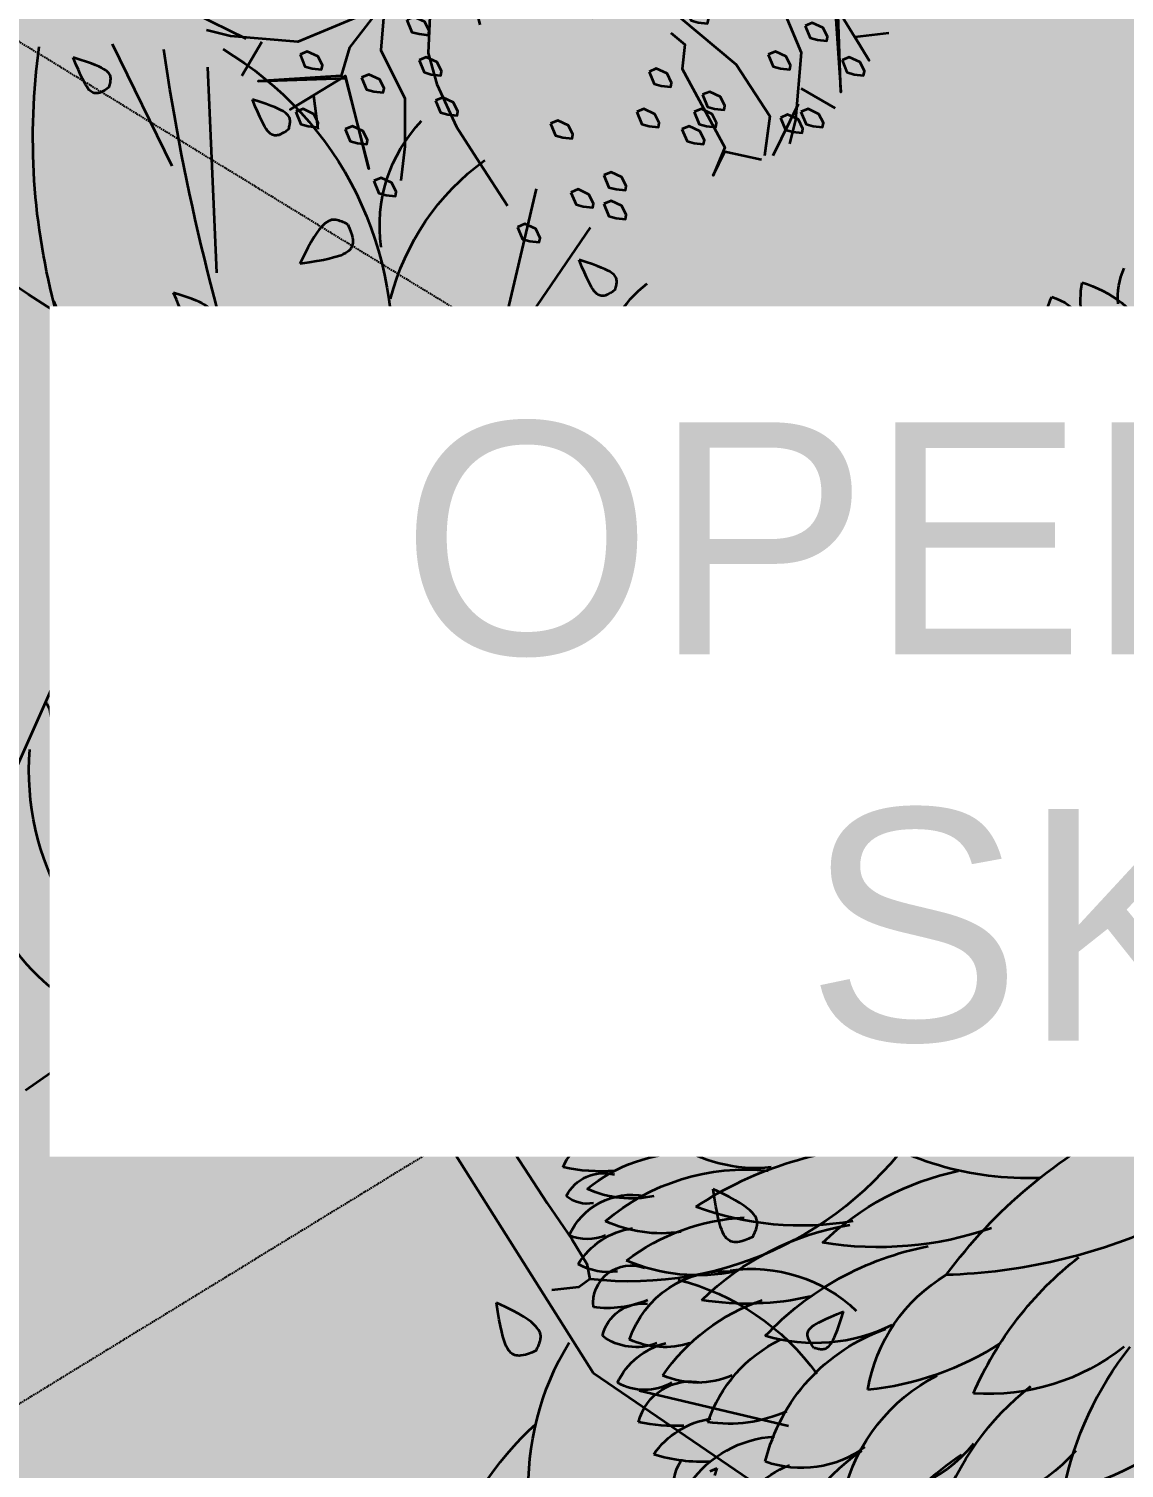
# Model space of a CAD drawing. Header units: millimetres. Extents: x -179928 to 528275, y -469666 to 511935.
# Drawn here: x 229890 to 230267.8, y 22351.1 to 22847.7 of the extents above; entities that cross this region are included whole.
import ezdxf

# ---------------------------------------------------------------- set-up
doc = ezdxf.new("R2010")
doc.units = ezdxf.units.MM
doc.linetypes.add('DASHED', pattern=[0.75, 0.5, -0.25])
for name, color, linetype in [('ad-Elevation 10', 8, 'Continuous'), ('ad-Furniture', 8, 'Continuous'), ('ad-Text main', 7, 'Continuous')]:
    doc.layers.add(name, color=color, linetype=linetype)
doc.layers.add('ad-Landscape', color=94, linetype='Continuous', lineweight=35)
doc.layers.add('ad-Landscape 2', color=7, linetype='Continuous', lineweight=35, true_color=0x264c00)
doc.styles.get("Standard").update_dxf_attribs({"font": 'arial.ttf'})

# ---------------------------------------------------------------- blocks, each defined once
blk = doc.blocks.new('A$C61BE7BBE')
at = {"layer": 'ad-Landscape'}
for centre, radius, start, end in [((-2.3006, 1.3581), 0.9275, 41.73929, 89.82837), ((-0.0127, 2.4992), 1.6882, 191.02849, 218.56329), ((-1.856, 1.0904), 1.1017, 36.03906, 80.26816), ((-2.0528, 0.5755), 1.111, 51.64981, 93.95156), ((-0.5036, 2.3877), 1.7715, 203.40985, 232.04459), ((-1.8408, 1.8007), 0.8356, 189.30481, 239.3197), ((-2.8127, 0.1703), 1.5025, 56.86683, 84.37468), ((-2.0704, 2.4383), 1.5297, 223.15526, 259.12002), ((-2.3551, -1.8074), 2.8907, 65.67414, 88.25794), ((-0.1824, 2.6175), 2.5892, 216.37093, 243.62041), ((-2.6118, -0.8298), 1.7705, 71.06869, 99.21005), ((-1.9143, 1.938), 1.4152, 226.12226, 258.10878), ((-1.8532, -0.9988), 1.5896, 87.80694, 125.34258), ((-1.0264, -1.4309), 1.7659, 54.46623, 125.53377), ((-1.0264, 1.4309), 1.7659, 234.46623, 305.53377), ((-0.1824, -2.6175), 2.5892, 116.37959, 143.62907), ((-3.0057, 0.698), 1.5293, 249.60798, 279.92697), ((-0.5036, -2.3877), 1.7715, 127.95541, 156.59015), ((-1.8408, -1.8007), 0.8356, 120.6803, 170.69519), ((-1.856, -1.0904), 1.1017, 279.73184, 323.96094), ((0.5421, -2.9513), 1.9362, 142.58851, 180.26845), ((-2.6751, -1.5084), 0.6953, 260.6567, 321.71751), ((-1.4468, -2.8141), 0.8978, 139.49244, 177.69907)]:
    blk.add_arc(centre, radius, start, end, dxfattribs=at)
at = {"layer": 'ad-Landscape 2'}
for centre, radius, start, end in [((0.5421, 2.9513), 1.9362, 179.73155, 217.41149), ((-1.3292, 3.2587), 1.5303, 197.59049, 235.74559), ((-2.167, 2.7765), 0.9598, 190.85815, 236.55055), ((-2.8672, 2.5356), 0.5252, 201.8257, 248.02813), ((-0.9565, 2.7668), 1.425, 199.73306, 231.77211), ((-3.4132, 2.1554), 0.2388, 166.75476, 212.31761), ((-2.6751, 1.5084), 0.6953, 38.28249, 99.3433), ((-1.8936, 2.412), 0.9205, 193.66836, 242.88227), ((-3.104, 2.4748), 0.5733, 215.76353, 266.37343), ((-3.0021, 1.5187), 0.5438, 53.77897, 109.79803), ((-3.5079, 1.2176), 0.814, 86.76384, 107.52222), ((-3.3942, 2.2431), 0.4369, 214.78481, 261.07296), ((-2.2585, 2.2572), 0.9551, 193.74281, 250.74014), ((-3.6458, 0.9704), 0.8788, 87.00257, 102.07341), ((-3.5663, 1.8937), 0.2709, 193.65461, 282.44901), ((-3.3701, 1.1333), 0.7046, 65.60352, 98.75304), ((-2.7888, 2.0624), 0.7268, 198.67082, 243.79699), ((-3.799, 1.3868), 0.2788, 60.36234, 119.63766), ((-3.6025, 1.7876), 0.3701, 205.36372, 256.0362), ((-3.5309, 1.1863), 0.4429, 66.56317, 113.43683), ((-2.8723, 2.1694), 1.0147, 214.6416, 251.06237), ((-3.8429, 1.1634), 0.2852, 68.35462, 126.71622), ((-3.8061, 1.4393), 0.2126, 192.8534, 276.06864), ((-3.6986, 1.0203), 0.4283, 72.41068, 114.40253), ((-3.3934, 1.5704), 0.508, 198.36566, 274.36285), ((-2.935, 0.5362), 0.8919, 63.91881, 106.35993), ((-3.867, 1.2266), 0.1934, 174.18666, 290.59598), ((-3.9905, 0.7068), 0.5437, 67.64575, 97.28341), ((-3.2785, -0.1985), 1.4267, 76.95691, 99.25489), ((-2.5206, 2.2177), 1.411, 225.5947, 260.34135), ((-3.9828, 0.7528), 0.3143, 81.59333, 119.16505), ((-3.8058, 1.2269), 0.3858, 211.15088, 261.88723), ((-3.5292, 0.1698), 0.9139, 78.01728, 113.3144), ((-3.2424, 1.8545), 1.0655, 232.5105, 267.25212), ((-4.09, 0.6654), 0.2348, 66.95459, 113.04541), ((-3.8641, 1.0224), 0.3477, 203.91838, 280.78741), ((-3.7147, 0.1925), 0.678, 81.55573, 114.70525), ((-3.2885, 1.64), 1.0932, 229.52167, 276.17194), ((-3.0057, -0.698), 1.5293, 80.07303, 110.39202), ((-2.5064, 2.2982), 1.8728, 236.55296, 269.35046), ((-4.09, 0.5543), 0.1658, 79.35441, 130.28324), ((-4.0065, 0.7788), 0.2144, 207.19351, 284.68974), ((-3.8679, 0.1672), 0.5263, 77.39124, 114.96296), ((-3.5803, 1.2652), 0.8033, 230.61412, 270.78978), ((-4.0211, -0.3309), 0.8867, 85.54152, 102.47041), ((-3.9905, 0.6212), 0.2383, 201.22812, 283.00293), ((-3.2335, -0.2213), 0.7603, 84.12058, 124.2254), ((-4.487, 1.6291), 1.2847, 281.63719, 288.00047), ((-3.052, 1.6261), 1.72, 226.87005, 233.5161), ((-3.7607, -0.1513), 0.5674, 79.89405, 113.04357), ((-3.6164, 0.6908), 0.4865, 221.13896, 275.57028), ((-2.7222, 2.1138), 1.9478, 241.18217, 266.26036), ((-1.8634, 3.0329), 2.8823, 251.61053, 271.71734), ((-4.1975, 0.9392), 0.7339, 266.42892, 296.01705), ((-3.2407, -0.7659), 1.0093, 91.25618, 130.10548), ((-2.3531, -1.1695), 1.4234, 97.04197, 124.31969), ((-3.9266, 0.5355), 0.4565, 226.08818, 286.23686), ((-4.0462, -0.1006), 0.224, 105.31091, 151.56637), ((-4.0462, 0.1006), 0.224, 208.43363, 254.68909), ((-3.2407, 0.7659), 1.0093, 229.89452, 268.74382), ((-2.3531, 1.1695), 1.4234, 235.68031, 262.95803), ((-3.9266, -0.5355), 0.4565, 73.76314, 133.91182), ((-4.1975, -0.9392), 0.7339, 63.98295, 93.57108), ((-3.6164, -0.6908), 0.4865, 84.42972, 138.86104), ((-2.7222, -2.1138), 1.9478, 93.73964, 118.81783), ((-1.8634, -3.0329), 2.8823, 88.28266, 108.38947), ((-3.052, -1.6261), 1.72, 126.4839, 133.12995), ((-1.8532, 0.9988), 1.5896, 234.65742, 272.19306), ((-4.487, -1.6291), 1.2847, 71.99953, 78.36281), ((-3.9905, -0.6212), 0.2383, 76.99707, 158.77188), ((-3.7607, 0.1513), 0.5674, 246.95643, 280.10595), ((-3.2335, 0.2213), 0.7603, 235.7746, 275.87942), ((-2.5064, -2.2982), 1.8728, 90.64954, 123.44704), ((-3.5803, -1.2652), 0.8033, 89.21022, 129.38588), ((-4.0211, 0.3309), 0.8867, 257.52959, 274.45848), ((-4.0065, -0.7788), 0.2144, 75.31026, 152.80649), ((-3.2885, -1.64), 1.0932, 83.82806, 130.47833), ((-1.9143, -1.938), 1.4152, 101.89122, 133.87774), ((-3.8679, -0.1672), 0.5263, 245.03704, 282.60876), ((-4.09, -0.5543), 0.1658, 229.71676, 280.64559), ((-3.8641, -1.0224), 0.3477, 79.21259, 156.08162), ((-3.2424, -1.8545), 1.0655, 92.74788, 127.4895), ((-3.8058, -1.2269), 0.3858, 98.11277, 148.84912), ((-3.7147, -0.1925), 0.678, 245.29475, 278.44427), ((-2.5206, -2.2177), 1.411, 99.65865, 134.4053), ((-2.6118, 0.8298), 1.7705, 260.78995, 288.93131), ((-2.3551, 1.8074), 2.8907, 271.74206, 294.32586), ((-4.09, -0.6654), 0.2348, 246.95459, 293.04541), ((-2.0704, -2.4383), 1.5297, 100.87998, 136.84474), ((-3.5292, -0.1698), 0.9139, 246.6856, 281.98272), ((-3.9828, -0.7528), 0.3143, 240.83495, 278.40667), ((-3.867, -1.2266), 0.1934, 69.40402, 185.81334), ((-3.3934, -1.5704), 0.508, 85.63715, 161.63434), ((-3.9905, -0.7068), 0.5437, 262.71659, 292.35425), ((-3.8061, -1.4393), 0.2126, 83.93136, 167.1466), ((-2.8723, -2.1694), 1.0147, 108.93763, 145.3584), ((-3.2785, 0.1985), 1.4267, 260.74511, 283.04309), ((-2.2585, -2.2572), 0.9551, 109.25986, 166.25719), ((-3.8429, -1.1634), 0.2852, 233.28378, 291.64538), ((-3.6025, -1.7876), 0.3701, 103.9638, 154.63628), ((-3.6986, -1.0203), 0.4283, 245.59747, 287.58932), ((-2.7888, -2.0624), 0.7268, 116.20301, 161.32918), ((-2.8127, -0.1703), 1.5025, 275.62532, 303.13317), ((-2.0528, -0.5755), 1.111, 266.04844, 308.35019), ((-0.0127, -2.4992), 1.6882, 141.43671, 168.97151), ((-3.5309, -1.1863), 0.4429, 246.56317, 293.43683), ((-1.8936, -2.412), 0.9205, 117.11773, 166.33164), ((-3.799, -1.3868), 0.2788, 240.36234, 299.63766), ((-3.5663, -1.8937), 0.2709, 77.55099, 166.34539), ((-0.9565, -2.7668), 1.425, 128.22789, 160.26694), ((-3.3942, -2.2431), 0.4369, 98.92704, 145.21519), ((-3.3701, -1.1333), 0.7046, 261.24696, 294.39648), ((-3.6458, -0.9704), 0.8788, 257.92659, 272.99743), ((-3.104, -2.4748), 0.5733, 93.62657, 144.23647), ((-3.0021, -1.5187), 0.5438, 250.20197, 306.22103), ((-3.5079, -1.2176), 0.814, 252.47778, 273.23616), ((-3.4132, -2.1554), 0.2388, 147.68239, 193.24524), ((-2.167, -2.7765), 0.9598, 123.44945, 169.14185), ((-1.3292, -3.2587), 1.5303, 124.25441, 162.40951), ((-2.3006, -1.3581), 0.9275, 270.17163, 318.26071), ((-2.8672, -2.5356), 0.5252, 111.97187, 158.1743), ((-3.6227, -2.031), 0.1831, 257.9287, 308.85753), ((-3.3241, -1.386), 0.7926, 251.98772, 274.43369), ((-3.4098, -2.3203), 0.1483, 98.29705, 193.9033), ((-0.4415, -3.0214), 1.4626, 142.92796, 175.46028), ((-3.5474, -1.9775), 0.3785, 269.04584, 306.1809), ((-3.3252, -2.438), 0.1695, 143.72347, 189.28631), ((-3.2095, -2.1093), 0.2729, 237.84483, 324.60114), ((-3.2185, -2.5369), 0.186, 119.00554, 191.76376), ((-1.6974, -2.079), 0.9321, 288.99145, 338.98533), ((-3.4542, -2.3019), 0.1679, 256.81907, 300.10983), ((-3.387, -2.0873), 0.4877, 268.40112, 309.1706), ((-3.0882, -1.8014), 0.7945, 268.44815, 307.52814), ((-4.7109, -2.1806), 1.4962, 339.58638, 345.44635), ((-2.8129, -2.1522), 0.6446, 272.21829, 320.84358), ((-2.4021, -1.9593), 0.8207, 274.0733, 314.87713), ((-2.8327, -2.8868), 0.3555, 124.28194, 173.79297), ((-1.9988, -3.0323), 0.5442, 129.31962, 181.75138), ((-1.0136, -3.5245), 1.2421, 131.60195, 166.47297), ((-2.0257, -2.069), 0.8461, 278.57089, 321.50718), ((-0.4879, -3.7225), 1.408, 129.24822, 165.91322), ((-3.255, -2.3074), 0.3987, 262.27272, 289.05896), ((-3.2048, -2.0899), 0.7587, 271.41505, 306.15667), ((-2.9291, -2.9329), 0.15, 126.19039, 182.52975), ((-2.5541, -3.0699), 0.3719, 132.03902, 182.39813), ((-3.0253, -2.6704), 0.2744, 258.73381, 302.02457), ((-3.0549, -2.2322), 0.863, 278.61282, 308.97622), ((-0.5792, -3.7449), 0.9742, 118.34437, 173.53312), ((-2.4357, -2.4238), 0.6427, 257.61453, 296.92393), ((-2.4584, -3.1948), 0.2887, 145.35935, 190.9222), ((-2.1285, -3.3962), 0.4606, 134.41683, 177.63522), ((-2.2078, -2.5037), 0.7304, 268.94937, 309.1849), ((-3.0457, -2.0047), 1.2814, 283.71524, 293.85648), ((-0.9147, -3.7961), 1.3196, 153.78136, 168.06114), ((-1.8961, -2.6169), 0.7641, 273.18845, 312.61455), ((-2.6219, -2.7574), 0.6207, 273.06665, 310.22411), ((-2.1061, -3.4684), 0.2887, 145.35935, 190.9222), ((-2.4029, -3.194), 0.3293, 272.31458, 313.75489), ((-2.2394, -2.9434), 0.5806, 273.32513, 311.66362), ((-0.4659, -3.9514), 1.4875, 157.29257, 174.02748), ((-1.7238, -2.9221), 0.7346, 283.90804, 319.61338), ((-1.6924, -3.6508), 0.4098, 156.38924, 187.6723), ((-2.4444, -2.7002), 1.2047, 294.47438, 320.38238), ((-2.1581, -3.3546), 0.3559, 279.63085, 313.13709), ((-1.4522, -3.7508), 0.3106, 161.21289, 206.18085), ((-1.0337, -3.8696), 0.5516, 154.54713, 189.51441), ((-1.7595, -3.3631), 0.6247, 286.91169, 328.74233), ((-1.8213, -3.5993), 0.3023, 287.3992, 323.67876), ((-1.0529, -3.8878), 0.3429, 173.89465, 205.17772)]:
    blk.add_arc(centre, radius, start, end, dxfattribs=at)
blk = doc.blocks.new('A$C279134A6')
at = {"layer": 'ad-Landscape', "linetype": 'Continuous'}
for p, q in [((637.12, 613.59), (707.23, 661.45)), ((657.8, 621.49), (724.68, 637.3)), ((542.66, 463.81), (637.12, 613.59)), ((734.74, 473.8), (789.53, 447.04)), ((352.62, 400.13), (423.66, 240.51)), ((595.99, 149.14), (611.79, 82.26)), ((468.35, 119.95), (464.31, 27.7)), ((448.29, 72.2), (421.53, 17.41))]:
    blk.add_line(p, q, dxfattribs=at)
for points in [[(689.66, 657.61), (692.72, 656.33)], [(691.69, 659.57), (692.72, 656.33)], [(611.57, 603.57), (609.72, 604.37), (608.15, 604.98), (606.82, 605.41), (605.7, 605.69), (604.76, 605.84), (603.95, 605.88), (603.24, 605.83), (602.59, 605.72), (601.98, 605.55), (601.39, 605.31), (600.82, 605), (600.27, 604.58), (599.74, 604.05), (599.22, 603.39), (598.7, 602.57), (598.19, 601.58), (597.68, 600.4), (597.17, 598.97), (596.66, 597.25), (596.13, 595.16), (595.58, 592.67), (595.02, 589.7), (594.43, 586.21), (593.82, 582.15)], [(611.57, 603.57), (611.91, 602.88), (612.24, 602.19), (612.55, 601.51), (612.83, 600.84), (613.07, 600.18), (613.28, 599.52), (613.45, 598.87), (613.57, 598.23), (613.64, 597.6), (613.64, 596.97), (613.55, 596.32), (613.37, 595.66), (613.07, 594.97), (612.64, 594.24), (612.07, 593.46), (611.34, 592.62), (610.42, 591.72), (609.26, 590.73), (607.81, 589.65), (605.99, 588.44), (603.74, 587.11), (601, 585.62), (597.72, 583.98), (593.82, 582.15)], [(736.1, 602.26), (735.27, 601.09), (734.62, 600.08), (734.13, 599.22), (733.77, 598.48), (733.53, 597.85), (733.39, 597.29), (733.32, 596.79), (733.31, 596.32), (733.33, 595.87), (733.41, 595.43), (733.55, 594.98), (733.76, 594.54), (734.05, 594.09), (734.44, 593.63), (734.93, 593.15), (735.55, 592.66), (736.3, 592.13), (737.23, 591.56), (738.4, 590.92), (739.84, 590.19), (741.61, 589.36), (743.77, 588.4), (746.35, 587.29), (749.42, 586.01)], [(736.1, 602.26), (736.63, 602.4), (737.15, 602.53), (737.67, 602.64), (738.18, 602.74), (738.68, 602.82), (739.16, 602.87), (739.64, 602.89), (740.1, 602.88), (740.55, 602.84), (740.99, 602.75), (741.43, 602.59), (741.86, 602.37), (742.3, 602.06), (742.75, 601.66), (743.21, 601.15), (743.69, 600.52), (744.18, 599.75), (744.72, 598.79), (745.3, 597.59), (745.94, 596.09), (746.66, 594.24), (747.47, 591.98), (748.39, 589.25), (749.42, 586.01)], [(566.22, 448.74), (584.9, 485.96), (601.98, 515.2), (616.52, 537.42), (627.59, 553.56), (634.27, 564.59), (635.63, 571.45), (630.72, 575.1), (618.63, 576.49)], [(708.67, 552.59), (706.81, 553.39), (705.24, 554), (703.92, 554.43), (702.8, 554.71), (701.85, 554.86), (701.04, 554.9), (700.34, 554.85), (699.69, 554.73), (699.08, 554.56), (698.49, 554.33), (697.92, 554.01), (697.37, 553.6), (696.83, 553.07), (696.31, 552.4), (695.8, 551.59), (695.29, 550.6), (694.78, 549.41), (694.27, 547.99), (693.75, 546.26), (693.22, 544.18), (692.68, 541.68), (692.12, 538.72), (691.53, 535.23), (690.91, 531.16)], [(708.67, 552.59), (709.01, 551.89), (709.34, 551.21), (709.64, 550.53), (709.92, 549.86), (710.17, 549.19), (710.38, 548.54), (710.55, 547.89), (710.67, 547.25), (710.74, 546.62), (710.73, 545.98), (710.65, 545.34), (710.46, 544.68), (710.17, 543.98), (709.74, 543.25), (709.17, 542.47), (708.43, 541.64), (707.51, 540.73), (706.36, 539.75), (704.9, 538.66), (703.08, 537.46), (700.84, 536.12), (698.1, 534.64), (694.81, 532.99), (690.91, 531.16)], [(776.63, 506.83), (775.8, 505.65), (775.15, 504.65), (774.66, 503.78), (774.3, 503.05), (774.06, 502.41), (773.92, 501.85), (773.85, 501.35), (773.84, 500.88), (773.87, 500.43), (773.94, 499.99), (774.08, 499.55), (774.29, 499.11), (774.58, 498.66), (774.97, 498.2), (775.47, 497.72), (776.08, 497.22), (776.83, 496.69), (777.76, 496.12), (778.93, 495.48), (780.37, 494.76), (782.15, 493.92), (784.3, 492.96), (786.89, 491.85), (789.95, 490.57)], [(776.63, 506.83), (777.16, 506.96), (777.69, 507.09), (778.2, 507.21), (778.71, 507.3), (779.21, 507.38), (779.7, 507.43), (780.17, 507.46), (780.64, 507.45), (781.09, 507.4), (781.53, 507.31), (781.96, 507.16), (782.4, 506.93), (782.84, 506.63), (783.28, 506.22), (783.74, 505.71), (784.22, 505.08), (784.72, 504.31), (785.25, 503.35), (785.83, 502.15), (786.48, 500.65), (787.2, 498.8), (788.01, 496.54), (788.92, 493.81), (789.95, 490.57)], [(382.56, 486.75), (413.24, 465.34), (442.58, 452.51), (473.75, 454.34), (542.66, 463.81)], [(733.97, 470.35), (732.12, 471.15), (730.55, 471.76), (729.22, 472.19), (728.1, 472.47), (727.16, 472.62), (726.35, 472.66), (725.64, 472.61), (724.99, 472.49), (724.38, 472.32), (723.79, 472.09), (723.22, 471.78), (722.67, 471.36), (722.14, 470.83), (721.61, 470.17), (721.1, 469.35), (720.59, 468.36), (720.08, 467.18), (719.57, 465.75), (719.05, 464.02), (718.53, 461.94), (717.98, 459.44), (717.42, 456.48), (716.83, 452.99), (716.21, 448.92)], [(733.97, 470.35), (734.31, 469.66), (734.64, 468.97), (734.94, 468.29), (735.22, 467.62), (735.47, 466.95), (735.68, 466.3), (735.85, 465.65), (735.97, 465.01), (736.04, 464.38), (736.04, 463.74), (735.95, 463.1), (735.77, 462.44), (735.47, 461.75), (735.04, 461.01), (734.47, 460.24), (733.73, 459.4), (732.82, 458.5), (731.66, 457.51), (730.21, 456.42), (728.38, 455.22), (726.14, 453.89), (723.4, 452.4), (720.12, 450.75), (716.21, 448.92)], [(566.22, 448.74), (547.11, 430.52), (522.98, 414.51), (539.77, 401.2), (587.45, 406.7), (583.78, 399.37), (477.42, 382.87), (452.99, 374.92), (462.23, 357.76), (561.78, 348.05), (554.44, 337.06), (431.57, 324.23), (433.41, 278.42), (444.41, 263.76), (497.59, 280.25), (493.92, 271.09), (462.75, 263.76), (470.08, 252.76), (492.09, 254.59), (490.26, 247.26), (449.88, 243.53)], [(669.94, 403.72), (668.08, 404.52), (666.51, 405.12), (665.19, 405.56), (664.07, 405.84), (663.12, 405.99), (662.31, 406.02), (661.6, 405.97), (660.96, 405.86), (660.35, 405.69), (659.76, 405.46), (659.19, 405.14), (658.64, 404.73), (658.1, 404.2), (657.58, 403.53), (657.06, 402.71), (656.55, 401.72), (656.05, 400.54), (655.54, 399.12), (655.02, 397.39), (654.49, 395.3), (653.95, 392.81), (653.39, 389.85), (652.8, 386.36), (652.18, 382.29)], [(669.94, 403.72), (670.28, 403.02), (670.61, 402.33), (670.91, 401.66), (671.19, 400.98), (671.44, 400.32), (671.65, 399.66), (671.82, 399.02), (671.94, 398.38), (672, 397.74), (672, 397.11), (671.92, 396.47), (671.73, 395.8), (671.44, 395.11), (671.01, 394.38), (670.43, 393.6), (669.7, 392.77), (668.78, 391.86), (667.63, 390.87), (666.17, 389.79), (664.35, 388.59), (662.1, 387.25), (659.37, 385.77), (656.08, 384.12), (652.18, 382.29)], [(793.62, 375.77), (792.79, 374.6), (792.14, 373.59), (791.65, 372.73), (791.29, 372), (791.05, 371.36), (790.91, 370.8), (790.84, 370.3), (790.83, 369.83), (790.86, 369.38), (790.93, 368.94), (791.07, 368.5), (791.28, 368.05), (791.57, 367.6), (791.96, 367.14), (792.45, 366.67), (793.07, 366.17), (793.82, 365.64), (794.75, 365.07), (795.92, 364.43), (797.36, 363.71), (799.14, 362.87), (801.29, 361.91), (803.87, 360.8), (806.94, 359.52)], [(793.62, 375.77), (794.15, 375.91), (794.67, 376.04), (795.19, 376.16), (795.7, 376.25), (796.2, 376.33), (796.69, 376.38), (797.16, 376.4), (797.62, 376.4), (798.07, 376.35), (798.51, 376.26), (798.95, 376.11), (799.39, 375.88), (799.82, 375.57), (800.27, 375.17), (800.73, 374.66), (801.21, 374.03), (801.71, 373.26), (802.24, 372.3), (802.82, 371.1), (803.47, 369.6), (804.19, 367.75), (805, 365.49), (805.91, 362.76), (806.94, 359.52)], [(715.1, 349.05), (713.25, 349.86), (711.68, 350.46), (710.35, 350.89), (709.23, 351.17), (708.29, 351.32), (707.48, 351.36), (706.77, 351.31), (706.12, 351.2), (705.51, 351.03), (704.92, 350.79), (704.35, 350.48), (703.8, 350.07), (703.27, 349.53), (702.75, 348.87), (702.23, 348.05), (701.72, 347.06), (701.21, 345.88), (700.7, 344.45), (700.19, 342.73), (699.66, 340.64), (699.11, 338.15), (698.55, 335.18), (697.96, 331.7), (697.35, 327.63)], [(715.1, 349.05), (715.44, 348.36), (715.77, 347.67), (716.08, 346.99), (716.36, 346.32), (716.6, 345.66), (716.81, 345), (716.98, 344.35), (717.1, 343.71), (717.17, 343.08), (717.17, 342.45), (717.08, 341.8), (716.9, 341.14), (716.6, 340.45), (716.17, 339.72), (715.6, 338.94), (714.87, 338.1), (713.95, 337.2), (712.79, 336.21), (711.34, 335.13), (709.52, 333.92), (707.27, 332.59), (704.54, 331.11), (701.25, 329.46), (697.35, 327.63)], [(749.98, 309.18), (749.15, 308), (748.5, 307), (748.01, 306.14), (747.65, 305.4), (747.41, 304.76), (747.27, 304.2), (747.2, 303.7), (747.19, 303.24), (747.22, 302.78), (747.3, 302.34), (747.43, 301.9), (747.64, 301.46), (747.93, 301.01), (748.32, 300.55), (748.82, 300.07), (749.43, 299.57), (750.18, 299.05), (751.12, 298.47), (752.28, 297.83), (753.72, 297.11), (755.5, 296.27), (757.65, 295.31), (760.24, 294.2), (763.3, 292.92)], [(749.98, 309.18), (750.51, 309.32), (751.04, 309.44), (751.55, 309.56), (752.06, 309.66), (752.56, 309.73), (753.05, 309.78), (753.52, 309.81), (753.99, 309.8), (754.44, 309.75), (754.88, 309.66), (755.31, 309.51), (755.75, 309.28), (756.19, 308.98), (756.63, 308.57), (757.09, 308.06), (757.57, 307.43), (758.07, 306.66), (758.6, 305.7), (759.18, 304.5), (759.83, 303), (760.55, 301.15), (761.36, 298.89), (762.27, 296.17), (763.3, 292.92)], [(423.23, 240.72), (460.45, 222.04), (489.69, 204.96), (511.91, 190.42), (528.06, 179.35), (539.08, 172.67), (545.95, 171.31)], [(449.88, 243.53), (588.09, 169.82), (635.95, 99.71)], [(726.79, 236.58), (725.62, 237.4), (724.61, 238.05), (723.75, 238.55), (723.01, 238.9), (722.37, 239.14), (721.82, 239.29), (721.31, 239.36), (720.85, 239.37), (720.4, 239.34), (719.95, 239.26), (719.51, 239.12), (719.07, 238.92), (718.62, 238.62), (718.16, 238.24), (717.68, 237.74), (717.18, 237.13), (716.66, 236.37), (716.09, 235.44), (715.45, 234.28), (714.72, 232.83), (713.89, 231.06), (712.92, 228.9), (711.81, 226.32), (710.53, 223.26)], [(726.79, 236.58), (726.93, 236.05), (727.06, 235.52), (727.17, 235), (727.27, 234.49), (727.34, 234), (727.4, 233.51), (727.42, 233.03), (727.41, 232.57), (727.37, 232.12), (727.27, 231.68), (727.12, 231.24), (726.9, 230.81), (726.59, 230.37), (726.19, 229.92), (725.67, 229.46), (725.04, 228.99), (724.27, 228.49), (723.31, 227.96), (722.11, 227.37), (720.61, 226.73), (718.76, 226.01), (716.5, 225.2), (713.78, 224.29), (710.53, 223.26)], [(578.07, 195.37), (577.37, 195.02), (576.69, 194.7), (576.01, 194.39), (575.34, 194.11), (574.67, 193.87), (574.02, 193.65), (573.37, 193.49), (572.73, 193.37), (572.1, 193.3), (571.46, 193.3), (570.82, 193.39), (570.16, 193.57), (569.46, 193.87), (568.73, 194.3), (567.95, 194.87), (567.12, 195.6), (566.21, 196.52), (565.23, 197.67), (564.14, 199.13), (562.94, 200.95), (561.6, 203.2), (560.12, 205.93), (558.47, 209.22), (556.64, 213.12)], [(578.07, 195.37), (578.87, 197.22), (579.48, 198.79), (579.91, 200.12), (580.19, 201.23), (580.34, 202.18), (580.38, 202.99), (580.33, 203.7), (580.21, 204.34), (580.04, 204.96), (579.81, 205.55), (579.49, 206.11), (579.08, 206.66), (578.55, 207.2), (577.88, 207.72), (577.07, 208.24), (576.08, 208.75), (574.89, 209.26), (573.47, 209.77), (571.74, 210.28), (569.66, 210.81), (567.16, 211.35), (564.2, 211.92), (560.71, 212.51), (556.64, 213.12)], [(696.76, 175.79), (695.59, 176.62), (694.58, 177.27), (693.72, 177.76), (692.98, 178.12), (692.34, 178.36), (691.79, 178.5), (691.28, 178.57), (690.82, 178.58), (690.37, 178.55), (689.92, 178.48), (689.48, 178.34), (689.04, 178.13), (688.59, 177.84), (688.13, 177.45), (687.65, 176.95), (687.15, 176.34), (686.63, 175.59), (686.06, 174.66), (685.42, 173.49), (684.69, 172.05), (683.86, 170.27), (682.89, 168.12), (681.78, 165.53), (680.5, 162.47)], [(696.76, 175.79), (696.9, 175.26), (697.03, 174.73), (697.14, 174.22), (697.24, 173.71), (697.31, 173.21), (697.37, 172.72), (697.39, 172.25), (697.38, 171.78), (697.34, 171.33), (697.24, 170.89), (697.09, 170.46), (696.87, 170.02), (696.56, 169.58), (696.16, 169.14), (695.64, 168.68), (695.01, 168.2), (694.24, 167.7), (693.28, 167.17), (692.08, 166.59), (690.58, 165.94), (688.73, 165.22), (686.47, 164.41), (683.75, 163.5), (680.5, 162.47)], [(586.53, 140.81), (585.84, 140.47), (585.15, 140.15), (584.47, 139.84), (583.8, 139.56), (583.14, 139.31), (582.48, 139.1), (581.83, 138.93), (581.19, 138.81), (580.56, 138.75), (579.93, 138.75), (579.28, 138.83), (578.62, 139.02), (577.93, 139.32), (577.2, 139.74), (576.42, 140.32), (575.58, 141.05), (574.68, 141.97), (573.69, 143.12), (572.61, 144.58), (571.4, 146.4), (570.07, 148.65), (568.58, 151.38), (566.94, 154.67), (565.1, 158.57)], [(586.53, 140.81), (587.33, 142.67), (587.94, 144.24), (588.37, 145.57), (588.65, 146.68), (588.8, 147.63), (588.84, 148.44), (588.79, 149.15), (588.67, 149.79), (588.51, 150.41), (588.27, 150.99), (587.96, 151.56), (587.54, 152.11), (587.01, 152.65), (586.35, 153.17), (585.53, 153.69), (584.54, 154.2), (583.36, 154.7), (581.93, 155.21), (580.2, 155.73), (578.12, 156.26), (575.63, 156.8), (572.66, 157.37), (569.17, 157.95), (565.1, 158.57)], [(465.18, 142.27), (464.01, 143.09), (463, 143.74), (462.14, 144.23), (461.41, 144.59), (460.77, 144.83), (460.21, 144.98), (459.71, 145.04), (459.24, 145.06), (458.79, 145.03), (458.35, 144.95), (457.91, 144.81), (457.46, 144.6), (457.01, 144.31), (456.55, 143.92), (456.08, 143.43), (455.58, 142.81), (455.05, 142.06), (454.48, 141.13), (453.84, 139.96), (453.12, 138.52), (452.28, 136.75), (451.32, 134.59), (450.21, 132.01), (448.93, 128.94)], [(465.18, 142.27), (465.32, 141.73), (465.45, 141.21), (465.57, 140.69), (465.66, 140.18), (465.74, 139.68), (465.79, 139.2), (465.81, 138.72), (465.81, 138.26), (465.76, 137.81), (465.67, 137.37), (465.52, 136.93), (465.29, 136.5), (464.98, 136.06), (464.58, 135.61), (464.07, 135.15), (463.44, 134.68), (462.67, 134.18), (461.71, 133.64), (460.51, 133.06), (459.01, 132.42), (457.16, 131.7), (454.9, 130.89), (452.17, 129.97), (448.93, 128.94)], [(647.08, 127.54), (645.91, 128.36), (644.9, 129.01), (644.04, 129.51), (643.3, 129.86), (642.66, 130.1), (642.11, 130.25), (641.61, 130.32), (641.14, 130.33), (640.69, 130.3), (640.24, 130.22), (639.8, 130.08), (639.36, 129.88), (638.91, 129.58), (638.45, 129.2), (637.97, 128.7), (637.48, 128.09), (636.95, 127.33), (636.38, 126.4), (635.74, 125.24), (635.01, 123.79), (634.18, 122.02), (633.22, 119.86), (632.11, 117.28), (630.83, 114.22)], [(647.08, 127.54), (647.22, 127.01), (647.35, 126.48), (647.46, 125.96), (647.56, 125.45), (647.64, 124.96), (647.69, 124.47), (647.71, 123.99), (647.7, 123.53), (647.66, 123.08), (647.56, 122.64), (647.41, 122.2), (647.19, 121.77), (646.88, 121.33), (646.48, 120.88), (645.97, 120.42), (645.33, 119.95), (644.56, 119.45), (643.61, 118.92), (642.4, 118.33), (640.91, 117.69), (639.05, 116.97), (636.79, 116.16), (634.07, 115.25), (630.83, 114.22)], [(527.08, 98.27), (526.39, 97.93), (525.7, 97.6), (525.02, 97.3), (524.35, 97.02), (523.69, 96.77), (523.03, 96.56), (522.38, 96.39), (521.74, 96.27), (521.11, 96.2), (520.48, 96.2), (519.83, 96.29), (519.17, 96.47), (518.48, 96.77), (517.75, 97.2), (516.97, 97.77), (516.13, 98.51), (515.23, 99.42), (514.24, 100.58), (513.16, 102.04), (511.95, 103.86), (510.62, 106.1), (509.13, 108.84), (507.49, 112.12), (505.66, 116.03)], [(527.08, 98.27), (527.88, 100.12), (528.49, 101.69), (528.92, 103.02), (529.2, 104.14), (529.35, 105.08), (529.39, 105.89), (529.34, 106.6), (529.23, 107.25), (529.06, 107.86), (528.82, 108.45), (528.51, 109.02), (528.09, 109.57), (527.56, 110.1), (526.9, 110.63), (526.08, 111.14), (525.09, 111.65), (523.91, 112.16), (522.48, 112.67), (520.76, 113.19), (518.67, 113.71), (516.18, 114.26), (513.21, 114.82), (509.72, 115.41), (505.66, 116.03)], [(500.59, 55.59), (499.41, 56.42), (498.41, 57.07), (497.55, 57.56), (496.81, 57.92), (496.17, 58.16), (495.61, 58.3), (495.11, 58.37), (494.65, 58.38), (494.2, 58.35), (493.75, 58.27), (493.31, 58.14), (492.87, 57.93), (492.42, 57.64), (491.96, 57.25), (491.48, 56.75), (490.98, 56.14), (490.46, 55.39), (489.88, 54.45), (489.25, 53.29), (488.52, 51.85), (487.69, 50.07), (486.72, 47.92), (485.61, 45.33), (484.33, 42.27)], [(500.59, 55.59), (500.73, 55.06), (500.85, 54.53), (500.97, 54.01), (501.07, 53.51), (501.14, 53.01), (501.19, 52.52), (501.22, 52.05), (501.21, 51.58), (501.17, 51.13), (501.07, 50.69), (500.92, 50.26), (500.7, 49.82), (500.39, 49.38), (499.98, 48.93), (499.47, 48.48), (498.84, 48), (498.07, 47.5), (497.11, 46.97), (495.91, 46.39), (494.41, 45.74), (492.56, 45.02), (490.3, 44.21), (487.58, 43.3), (484.33, 42.27)], [(420.14, 36.66), (418.97, 37.49), (417.96, 38.14), (417.1, 38.63), (416.36, 38.99), (415.72, 39.23), (415.17, 39.37), (414.66, 39.44), (414.2, 39.45), (413.75, 39.42), (413.3, 39.34), (412.86, 39.21), (412.42, 39), (411.97, 38.71), (411.51, 38.32), (411.03, 37.82), (410.53, 37.21), (410.01, 36.46), (409.44, 35.52), (408.8, 34.36), (408.07, 32.92), (407.24, 31.14), (406.27, 28.99), (405.16, 26.4), (403.88, 23.34)], [(420.14, 36.66), (420.28, 36.13), (420.41, 35.6), (420.52, 35.08), (420.62, 34.58), (420.69, 34.08), (420.75, 33.59), (420.77, 33.12), (420.76, 32.65), (420.72, 32.2), (420.62, 31.76), (420.47, 31.33), (420.25, 30.89), (419.94, 30.45), (419.54, 30), (419.02, 29.55), (418.39, 29.07), (417.62, 28.57), (416.66, 28.04), (415.46, 27.46), (413.96, 26.81), (412.11, 26.09), (409.85, 25.28), (407.13, 24.37), (403.88, 23.34)]]:
    blk.add_lwpolyline(points, dxfattribs=at)
for centre, radius, start, end in [((695.56, 561.69), 338.69, 133.19447, 174.91323), ((705.58, 739.92), 139.86, 167.08107, 227.74147), ((732.49, 664.75), 124.35, 143.68534, 211.3784), ((648.05, 678.76), 110.38, 284.28758, 324.1159), ((708.25, 634.8), 67.87, 261.75756, 313.68018), ((653.72, 417.08), 155.43, 30.80412, 96.68563), ((935.31, 1480.23), 1020.98, 250.94432, 261.65172), ((751.75, 192.15), 360.52, 132.1856, 164.96928), ((442.71, 379.18), 78.47, 99.97071, 183.81406), ((590, 286.65), 198.75, 121.55064, 171.51321), ((503.62, 343.37), 119.5, 115.95201, 184.58182), ((536.19, 111.38), 338.69, 65.90923, 84.91323), ((1065.05, 665.67), 464.83, 211.6227, 231.10353), ((747.47, 706.98), 295.58, 254.65268, 277.94044), ((807.6, 460.44), 89.05, 216.61054, 255.04548), ((342.11, 341.19), 57.18, 329.93997, 333.84171), ((417.56, 286.05), 14, 177.1649, 226.31537), ((85.88, 270.75), 338.69, 335.90923, 354.91323), ((714.42, 101.35), 139.86, 77.08107, 137.74147), ((780.33, 388.72), 154.97, 257.08107, 258.0944), ((713.06, 161.46), 50.42, 68.55305, 140.17001), ((1454.72, -128.37), 1020.98, 160.94432, 171.65172), ((639.24, 74.45), 124.35, 53.68534, 121.3784), ((698.07, 171.26), 59.23, 155.04444, 231.65457), ((391.57, 153.22), 155.43, 300.80412, 6.68563), ((640.16, -258.11), 464.83, 121.6227, 141.10353), ((681.48, 59.47), 295.58, 164.65268, 187.94044), ((653.25, 158.89), 110.38, 194.28758, 234.1159), ((609.29, 98.69), 67.87, 171.75756, 223.68018)]:
    blk.add_arc(centre, radius, start, end, dxfattribs=at)
blk = doc.blocks.new('A$C1DD67A25')
at = {"layer": 'ad-Landscape'}
for points in [[(362.2, 368.8, 36.2, 14.5, 0), (424, 434.3, 14.5, 0.724, 0), (490.5, 444.8, 0, 0, 0), (450.9, 444.8, 0, 0, 0), (475.6, 527.6, 0, 0, 0), (470.7, 544.9, 0, 0, 0), (382.1, 603.6, 0, 0, 0), (406.7, 583.1, 0, 0, 0), (362.2, 579.4, 0, 0, 0), (406.7, 583.1, 0, 0, 0), (470.7, 544.9, 0, 0, 0), (436.3, 652.2, 0, 0, 0), (485.7, 696.8, 0, 0, 0), (433.7, 652.2, 0, 0, 0), (421.4, 696.8, 0, 0, 0), (428.8, 717.7, 0, 0, 0), (416.5, 696.8, 0, 0, 0), (374.6, 720.9, 0, 0, 0), (416.5, 696.8, 0, 0, 0), (325.2, 724.6, 0, 0, 0)], [(355.7, 362.2, 36.2, 14.5, 0), (290.2, 424, 14.5, 0.724, 0), (279.7, 490.5, 0, 0, 0), (279.7, 450.9, 0, 0, 0), (197, 475.6, 0, 0, 0), (179.7, 470.7, 0, 0, 0), (121, 382.1, 0, 0, 0), (141.5, 406.7, 0, 0, 0), (145.1, 362.2, 0, 0, 0), (141.5, 406.7, 0, 0, 0), (179.7, 470.7, 0, 0, 0), (72.3, 436.3, 0, 0, 0), (27.7, 485.7, 0, 0, 0), (72.3, 433.7, 0, 0, 0), (27.7, 421.4, 0, 0, 0), (6.8, 428.8, 0, 0, 0), (27.7, 416.5, 0, 0, 0), (3.6, 374.6, 0, 0, 0), (27.7, 416.5, 0, 0, 0), (0, 325.2, 0, 0, 0)], [(368.8, 362.3, 36.2, 14.5, 0), (434.3, 300.6, 14.5, 0.724, 0), (444.8, 234, 0, 0, 0), (444.8, 273.6, 0, 0, 0), (527.6, 249, 0, 0, 0), (544.9, 253.8, 0, 0, 0), (603.6, 342.5, 0, 0, 0), (583.1, 317.8, 0, 0, 0), (579.4, 362.3, 0, 0, 0), (583.1, 317.8, 0, 0, 0), (544.9, 253.8, 0, 0, 0), (652.2, 288.3, 0, 0, 0), (696.8, 238.9, 0, 0, 0), (652.2, 290.9, 0, 0, 0), (696.8, 303.2, 0, 0, 0), (717.7, 295.7, 0, 0, 0), (696.8, 308.1, 0, 0, 0), (720.9, 350, 0, 0, 0), (696.8, 308.1, 0, 0, 0), (724.6, 399.3, 0, 0, 0)], [(362.3, 355.7, 36.2, 14.5, 0), (300.6, 290.2, 14.5, 0.724, 0), (234, 279.7, 0, 0, 0), (273.6, 279.7, 0, 0, 0), (249, 197, 0, 0, 0), (253.8, 179.7, 0, 0, 0), (342.5, 121, 0, 0, 0), (317.8, 141.5, 0, 0, 0), (362.3, 145.1, 0, 0, 0), (317.8, 141.5, 0, 0, 0), (253.8, 179.7, 0, 0, 0), (288.3, 72.3, 0, 0, 0), (238.9, 27.7, 0, 0, 0), (290.9, 72.3, 0, 0, 0), (303.2, 27.7, 0, 0, 0), (295.7, 6.8, 0, 0, 0), (308.1, 27.7, 0, 0, 0), (350, 3.6, 0, 0, 0), (308.1, 27.7, 0, 0, 0), (399.3, 0, 0, 0, 0)]]:
    blk.add_lwpolyline(points, format="xyseb", dxfattribs=at)
for points in [[(329.8, 738.4), (334.2, 748.9), (340.5, 750.7), (348.7, 751.6), (349.4, 748), (345.6, 740.1), (336.1, 735.7)], [(405, 718.3), (409.4, 728.8), (415.7, 730.6), (423.9, 731.5), (424.5, 727.9), (420.7, 720), (411.3, 715.6)], [(376.3, 708.2), (380.7, 718.7), (387, 720.5), (395.2, 721.4), (395.9, 717.8), (392, 709.9), (382.6, 705.5)], [(204.6, 698.2), (209, 708.8), (215.3, 710.5), (223.5, 711.4), (224.1, 707.8), (220.3, 700), (210.9, 695.5)], [(405, 693.2), (409.4, 703.8), (415.7, 705.5), (423.9, 706.4), (424.5, 702.9), (420.7, 695), (411.3, 690.6)], [(179.5, 653.1), (183.9, 663.6), (190.2, 665.4), (198.4, 666.3), (199, 662.7), (195.2, 654.8), (185.8, 650.4)], [(473, 653.1), (477.4, 663.6), (483.7, 665.4), (491.9, 666.3), (492.5, 662.7), (488.7, 654.8), (479.3, 650.4)], [(358.4, 648.1), (362.8, 658.7), (369.1, 660.4), (377.3, 661.3), (378, 657.7), (374.2, 649.8), (364.7, 645.4)], [(558.8, 643.1), (563.2, 653.7), (569.5, 655.4), (577.7, 656.3), (578.3, 652.7), (574.5, 644.8), (565.1, 640.4)], [(136.6, 638.1), (141, 648.7), (147.3, 650.4), (155.5, 651.3), (156.1, 647.7), (152.3, 639.9), (142.9, 635.4)], [(258.3, 628), (262.7, 638.6), (269, 640.3), (277.2, 641.2), (277.8, 637.7), (274, 629.8), (264.6, 625.4)], [(433.6, 638.1), (438, 648.7), (444.3, 650.4), (452.5, 651.3), (453.2, 647.7), (449.4, 639.9), (439.9, 635.4)], [(483.7, 638.1), (488, 648.7), (494.3, 650.4), (502.5, 651.3), (503.2, 647.7), (499.4, 639.9), (490, 635.4)], [(576.7, 638.1), (581.1, 648.7), (587.4, 650.4), (595.6, 651.3), (596.2, 647.7), (592.4, 639.9), (583, 635.4)], [(490.9, 623), (495.3, 633.6), (501.5, 635.3), (509.7, 636.3), (510.4, 632.7), (506.6, 624.8), (497.2, 620.4)], [(193.8, 608), (198.2, 618.5), (204.5, 620.2), (212.7, 621.2), (213.4, 617.6), (209.6, 609.7), (200.1, 605.3)], [(444.3, 603), (448.7, 613.5), (455, 615.3), (463.2, 616.2), (463.9, 612.6), (460, 604.7), (450.6, 600.3)], [(243.9, 593), (248.3, 603.5), (254.6, 605.3), (262.8, 606.2), (263.5, 602.6), (259.7, 594.7), (250.2, 590.3)], [(612.5, 593), (616.8, 603.5), (623.1, 605.3), (631.3, 606.2), (632, 602.6), (628.2, 594.7), (618.8, 590.3)], [(140.2, 588), (144.5, 598.6), (150.8, 600.3), (159, 601.2), (159.7, 597.6), (155.9, 589.7), (146.4, 585.3)], [(548.1, 588), (552.5, 598.6), (558.8, 600.3), (567, 601.2), (567.6, 597.6), (563.8, 589.7), (554.4, 585.3)], [(233.2, 557.8), (237.6, 568.4), (243.9, 570.1), (252.1, 571.1), (252.7, 567.5), (248.9, 559.6), (239.5, 555.2)], [(580.3, 562.9), (584.7, 573.5), (591, 575.2), (599.2, 576.2), (599.9, 572.6), (596.1, 564.7), (586.6, 560.3)], [(376.3, 542.9), (380.7, 553.4), (387, 555.2), (395.2, 556.1), (395.9, 552.5), (392, 544.6), (382.6, 540.2)], [(476.5, 547.9), (480.9, 558.4), (487.2, 560.2), (495.4, 561.1), (496.1, 557.5), (492.3, 549.6), (482.8, 545.2)], [(526.6, 527.8), (531, 538.3), (537.3, 540.1), (545.5, 541), (546.2, 537.4), (542.4, 529.5), (532.9, 525.1)], [(469.3, 517.8), (473.7, 528.4), (480, 530.1), (488.2, 531), (488.9, 527.4), (485.1, 519.5), (475.6, 515.1)], [(623.2, 497.7), (627.6, 508.3), (633.9, 510), (642.1, 511), (642.8, 507.4), (639, 499.5), (629.5, 495.1)], [(25.7, 477.7), (30.1, 488.2), (36.4, 490), (44.6, 490.9), (45.2, 487.3), (41.4, 479.4), (32, 475)], [(90, 482.8), (94.4, 493.3), (100.7, 495.1), (108.9, 496), (109.6, 492.4), (105.8, 484.5), (96.3, 480.1)], [(591, 482.8), (595.4, 493.3), (601.7, 495.1), (609.9, 496), (610.6, 492.4), (606.7, 484.5), (597.3, 480.1)], [(666.1, 487.8), (670.5, 498.3), (676.8, 500.1), (685, 501), (685.7, 497.4), (681.9, 489.5), (672.4, 485.1)], [(72.1, 457.7), (76.5, 468.3), (82.8, 470), (91, 470.9), (91.7, 467.3), (87.9, 459.5), (78.4, 455)], [(111.6, 447.6), (116, 458.2), (122.3, 459.9), (130.5, 460.8), (131.1, 457.2), (127.3, 449.4), (117.9, 444.9)], [(75.8, 437.6), (80.2, 448.2), (86.5, 449.9), (94.7, 450.9), (95.3, 447.3), (91.5, 439.4), (82.1, 435)], [(555.2, 437.6), (559.6, 448.2), (565.9, 449.9), (574.1, 450.9), (574.8, 447.3), (571, 439.4), (561.5, 435)], [(150.9, 412.6), (155.3, 423.1), (161.6, 424.9), (169.8, 425.8), (170.5, 422.2), (166.7, 414.3), (157.2, 409.9)], [(655.4, 397.5), (659.8, 408.1), (666.1, 409.8), (674.3, 410.7), (675, 407.1), (671.2, 399.2), (661.7, 394.8)], [(4.2, 357.5), (8.6, 368), (14.9, 369.8), (23.1, 370.7), (23.8, 367.1), (20, 359.2), (10.5, 354.8)], [(40, 292.3), (44.4, 302.8), (50.7, 304.6), (58.9, 305.5), (59.6, 301.9), (55.7, 294), (46.3, 289.6)], [(111.6, 272.2), (116, 282.8), (122.3, 284.5), (130.5, 285.4), (131.1, 281.8), (127.3, 273.9), (117.9, 269.5)], [(637.6, 257.2), (641.9, 267.8), (648.2, 269.5), (656.4, 270.5), (657.1, 266.9), (653.3, 259), (643.9, 254.6)], [(47.1, 232.2), (51.5, 242.7), (57.8, 244.5), (66, 245.4), (66.7, 241.8), (62.9, 233.9), (53.4, 229.5)], [(580.3, 237.2), (584.7, 247.7), (591, 249.5), (599.2, 250.4), (599.9, 246.8), (596.1, 238.9), (586.6, 234.5)], [(229.6, 222.1), (234, 232.6), (240.3, 234.4), (248.5, 235.3), (249.2, 231.7), (245.3, 223.8), (235.9, 219.4)], [(655.4, 217.1), (659.8, 227.6), (666.1, 229.4), (674.3, 230.3), (675, 226.7), (671.2, 218.8), (661.7, 214.4)], [(100.8, 212.1), (105.2, 222.7), (111.5, 224.4), (119.7, 225.3), (120.4, 221.7), (116.5, 213.8), (107.1, 209.4)], [(490.9, 212.1), (495.3, 222.7), (501.5, 224.4), (509.7, 225.3), (510.4, 221.7), (506.6, 213.8), (497.2, 209.4)], [(90, 192), (94.4, 202.6), (100.7, 204.3), (108.9, 205.3), (109.6, 201.7), (105.8, 193.8), (96.3, 189.4)], [(161.6, 197), (166, 207.6), (172.3, 209.3), (180.5, 210.2), (181.2, 206.6), (177.3, 198.8), (167.9, 194.4)], [(97.2, 187), (101.6, 197.6), (107.9, 199.3), (116.1, 200.3), (116.8, 196.7), (113, 188.8), (103.5, 184.4)], [(168.8, 187), (173.2, 197.6), (179.5, 199.3), (187.7, 200.3), (188.4, 196.7), (184.5, 188.8), (175.1, 184.4)], [(523, 177.1), (527.4, 187.6), (533.7, 189.4), (541.9, 190.3), (542.5, 186.7), (538.7, 178.8), (529.3, 174.4)], [(548.1, 182.1), (552.5, 192.6), (558.8, 194.4), (567, 195.3), (567.6, 191.7), (563.8, 183.8), (554.4, 179.4)], [(619.7, 182.1), (624.1, 192.6), (630.4, 194.4), (638.6, 195.3), (639.2, 191.7), (635.4, 183.8), (626, 179.4)], [(25.7, 152), (30.1, 162.6), (36.4, 164.3), (44.6, 165.2), (45.2, 161.6), (41.4, 153.7), (32, 149.3)], [(93.7, 157), (98.1, 167.6), (104.4, 169.3), (112.6, 170.2), (113.2, 166.6), (109.4, 158.7), (100, 154.3)], [(190.3, 162), (194.7, 172.5), (201, 174.3), (209.2, 175.2), (209.8, 171.6), (206, 163.7), (196.6, 159.3)], [(555.2, 152), (559.6, 162.6), (565.9, 164.3), (574.1, 165.2), (574.8, 161.6), (571, 153.7), (561.5, 149.3)], [(455.1, 146.9), (459.5, 157.5), (465.8, 159.2), (474, 160.1), (474.6, 156.5), (470.8, 148.6), (461.4, 144.2)], [(222.5, 131.9), (226.9, 142.5), (233.2, 144.2), (241.4, 145.2), (242, 141.6), (238.2, 133.7), (228.8, 129.3)], [(444.3, 121.8), (448.7, 132.4), (455, 134.1), (463.2, 135.1), (463.9, 131.5), (460, 123.6), (450.6, 119.2)], [(247.5, 106.9), (251.9, 117.4), (258.2, 119.2), (266.4, 120.1), (267.1, 116.5), (263.2, 108.6), (253.8, 104.2)], [(261.8, 101.9), (266.2, 112.4), (272.5, 114.2), (280.7, 115.1), (281.4, 111.5), (277.6, 103.6), (268.1, 99.2)], [(326.3, 101.9), (330.7, 112.4), (337, 114.2), (345.2, 115.1), (345.8, 111.5), (342, 103.6), (332.6, 99.2)], [(168.8, 96.8), (173.2, 107.3), (179.5, 109.1), (187.7, 110), (188.4, 106.4), (184.5, 98.5), (175.1, 94.1)], [(243.9, 91.8), (248.3, 102.4), (254.6, 104.1), (262.8, 105), (263.5, 101.4), (259.7, 93.5), (250.2, 89.1)], [(133, 81.8), (137.4, 92.4), (143.7, 94.1), (151.9, 95), (152.6, 91.4), (148.8, 83.6), (139.3, 79.1)], [(183.1, 76.8), (187.5, 87.4), (193.8, 89.1), (202, 90.1), (202.7, 86.5), (198.9, 78.6), (189.4, 74.2)], [(498, 76.8), (502.4, 87.4), (508.7, 89.1), (516.9, 90.1), (517.5, 86.5), (513.7, 78.6), (504.3, 74.2)], [(329.8, 71.7), (334.2, 82.3), (340.5, 84), (348.7, 84.9), (349.4, 81.4), (345.6, 73.5), (336.1, 69.1)], [(236.8, 61.7), (241.2, 72.3), (247.5, 74), (255.7, 75), (256.4, 71.4), (252.6, 63.5), (243.1, 59.1)], [(243.9, 61.7), (248.3, 72.3), (254.6, 74), (262.8, 75), (263.5, 71.4), (259.7, 63.5), (250.2, 59.1)], [(269, 56.8), (273.3, 67.3), (279.6, 69.1), (287.8, 70), (288.5, 66.4), (284.7, 58.5), (275.3, 54.1)], [(211.7, 41.7), (216.1, 52.2), (222.4, 54), (230.6, 54.9), (231.3, 51.3), (227.5, 43.4), (218, 39)], [(437.2, 31.7), (441.6, 42.3), (447.9, 44), (456.1, 44.9), (456.7, 41.3), (452.9, 33.4), (443.5, 29)]]:
    blk.add_lwpolyline(points, close=True, dxfattribs=at)
for points in [[(279.7, 483.1), (255.6, 502.9), (252, 586.7), (259.3, 613.9), (276.6, 651), (297, 682.8), (321.1, 719.8)], [(252, 529.8), (214.2, 542.2), (210.6, 584.1), (231.5, 626.3), (231.5, 668.2), (227.9, 697.7)], [(463.2, 569), (475.6, 579.4), (473.3, 600.4), (510.3, 669.1), (500.3, 693.6), (510.3, 672.7), (542.2, 679.5)], [(214.2, 542.2), (183.3, 581.8), (176, 606.5), (103.7, 611.3), (179.7, 608.7), (200.1, 687.7), (179.7, 606.5), (131.5, 636), (151.9, 623.7), (155.6, 653.2)], [(470.7, 555.3), (520.1, 596.7), (549.6, 641.8), (544.8, 676.3)], [(549.6, 520.8), (576.9, 586.3), (572, 644.9), (566.8, 665.9)], [(574.3, 631.3), (552.2, 676.3)], [(576.9, 617.7), (606.5, 634.9)], [(542.2, 510.3), (581.8, 541.2), (606.5, 548.5), (611.3, 620.8), (608.7, 544.9), (687.7, 524.4), (606.5, 544.9), (636, 593.1), (623.7, 572.6), (653.2, 569)], [(106.9, 576.9), (89.6, 606.5)], [(93.2, 574.3), (48.2, 552.2)], [(203.8, 549.6), (138.3, 576.9), (79.6, 572), (58.7, 566.8)], [(276.6, 475.6), (297, 562)], [(155.6, 463.2), (145.1, 475.6), (124.2, 473.3), (55.5, 510.3), (30.9, 500.3), (51.9, 510.3), (45, 542.2)], [(169.2, 470.7), (127.8, 520.1), (82.8, 549.6), (48.2, 544.8)], [(529.8, 472.6), (542.2, 510.3), (584.1, 513.9), (626.3, 493), (668.2, 493), (697.7, 496.7)], [(483.1, 444.8), (502.9, 468.9), (586.7, 472.6), (613.9, 465.3), (651, 448), (682.8, 427.5), (719.8, 403.4)], [(475.6, 448), (562, 427.5)], [(241.5, 279.7), (221.7, 255.6), (137.9, 252), (110.6, 259.3), (73.6, 276.6), (41.8, 297), (4.7, 321.1)], [(249, 276.6), (162.6, 297)], [(194.7, 252), (182.4, 214.2), (140.5, 210.6), (98.3, 231.5), (56.4, 231.5), (26.8, 227.9)], [(555.3, 253.8), (596.7, 204.5), (641.8, 174.9), (676.3, 179.8)], [(569, 261.3), (579.4, 249), (600.4, 251.2), (669.1, 214.2), (693.6, 224.3), (672.7, 214.2), (679.5, 182.4)], [(444.8, 241.5), (468.9, 221.7), (472.6, 137.9), (465.3, 110.6), (448, 73.6), (427.5, 41.8), (403.4, 4.7)], [(448, 249), (427.5, 162.6)], [(182.4, 214.2), (142.8, 183.3), (118.1, 176), (113.2, 103.7), (115.8, 179.7), (36.9, 200.1), (118.1, 179.7), (88.5, 131.5), (100.9, 151.9), (71.3, 155.6)], [(174.9, 203.8), (147.6, 138.3), (152.5, 79.6), (157.7, 58.7)], [(472.6, 194.7), (510.3, 182.4), (513.9, 140.5), (493, 98.3), (493, 56.4), (496.7, 26.8)], [(510.3, 182.4), (541.2, 142.8), (548.5, 118.1), (620.8, 113.2), (544.9, 115.8), (524.4, 36.9), (544.9, 118.1), (593.1, 88.5), (572.6, 100.9), (569, 71.3)], [(253.8, 169.2), (204.5, 127.8), (174.9, 82.8), (179.8, 48.2)], [(520.8, 174.9), (586.3, 147.6), (644.9, 152.5), (665.9, 157.7)], [(631.3, 150.2), (676.3, 172.3)], [(261.3, 155.6), (249, 145.1), (251.2, 124.2), (214.2, 55.5), (224.3, 30.9), (214.2, 51.9), (182.4, 45)], [(617.7, 147.6), (634.9, 118.1)], [(147.6, 106.9), (118.1, 89.6)], [(150.2, 93.2), (172.3, 48.2)]]:
    blk.add_lwpolyline(points, dxfattribs=at)
blk = doc.blocks.new('A$Cfbd26d3a')
at = {"transparency": 33554559}
h = blk.add_hatch(color=74, dxfattribs=at)
h.dxf.hatch_style = 1
h.paths.add_polyline_path([(0, 960), (-1565, 960), (-1565, 0), (0, 0)])
at = {"layer": 'ad-Elevation 10', "linetype": 'DASHED'}
for points in [[(0, 0), (-1565, 960)], [(0, 960), (-1565, 0)]]:
    blk.add_lwpolyline(points, dxfattribs=at)
at = {"xscale": -67.90653060229484, "yscale": 67.90653060229484, "zscale": 67.90653060229484, "rotation": 180}
blk.add_blockref('A$C61BE7BBE', (-691.92, 362.96), dxfattribs=at)
at = {"layer": 'ad-Landscape', "rotation": 180}
for name, p, xscale, yscale, zscale in [('A$C1DD67A25', (-1124.22, 943.28), -0.3957671191590032, 0.3957671191590032, 0.3957671191590032), ('A$C279134A6', (-1457.58, 727.52), -0.7689692653037794, 0.7689692653037794, 0.7689692653037794)]:
    blk.add_blockref(name, p, dxfattribs=dict(at, xscale=xscale, yscale=yscale, zscale=zscale))
at = {"layer": 'ad-Text main', "color": 0, "insert": (-782.57, 476.41), "char_height": 80, "width": 664.9494, "attachment_point": 5, "bg_fill": 2}
blk.add_mtext('OPEN TO SKY', dxfattribs=at)
blk = doc.blocks.new('zw$66EE')
at = {"rotation": 359.9999999999998}
blk.add_blockref('A$Cfbd26d3a', (8310, 230), dxfattribs=at)
blk = doc.blocks.new('1625_West Villa')
at = {"layer": 'ad-Furniture'}
blk.add_blockref('zw$66EE', (0, 0), dxfattribs=at)
blk = doc.blocks.new("All Plot's Villa Plans")
at = {"ltscale": 5}
blk.add_blockref('1625_West Villa', (222742.28, 21898.27), dxfattribs=at)

msp = doc.modelspace()

# ---------------------------------------------------------------- block references
at = {"ltscale": 5}
msp.add_blockref("All Plot's Villa Plans", (0, 0), dxfattribs=at)

doc.saveas('drawing.dxf')
